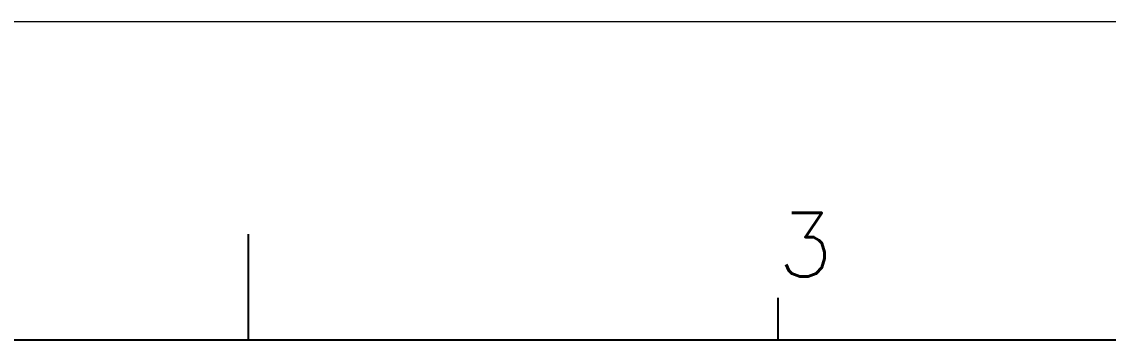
# Model space of a CAD drawing. Header units: millimetres. Extents: x 3412 to 3654, y 20 to 191.
# Drawn here: x 3471.73 to 3501.96, y 182.26 to 191.11 of the extents above; entities that cross this region are included whole.
import ezdxf

# ---------------------------------------------------------------- set-up
doc = ezdxf.new("R2010")
doc.units = ezdxf.units.MM
doc.header["$LTSCALE"] = 23.1
doc.linetypes.add('PHANTOM', pattern=[29.5, 9.5, -1.5, 3, -1.5, 3, -1.5, 9.5])
doc.layers.get('0').update_dxf_attribs({"linetype": 'CONTINUOUS'})
doc.layers.add('0PAPERF', color=2, linetype='PHANTOM', lineweight=0, plot=False)
doc.styles.add('SIMPLEX', font='simplex.shx')

msp = doc.modelspace()

# ---------------------------------------------------------------- linework, layer by layer
for p, q in [((3478.036, 182.258), (3478.036, 185.206)), ((3492.776, 182.258), (3492.776, 183.437)), ((3646.668, 182.258), (3419.073, 182.258))]:
    msp.add_line(p, q)
at = {"layer": '0PAPERF'}
msp.add_line((3654.099, 191.106), (3412.292, 191.106), dxfattribs=at)

# ---------------------------------------------------------------- texts
at = {"style": 'SIMPLEX'}
msp.add_text('3', height=1.769, dxfattribs=at).set_placement((3492.776, 184.027))

doc.saveas('drawing.dxf')
